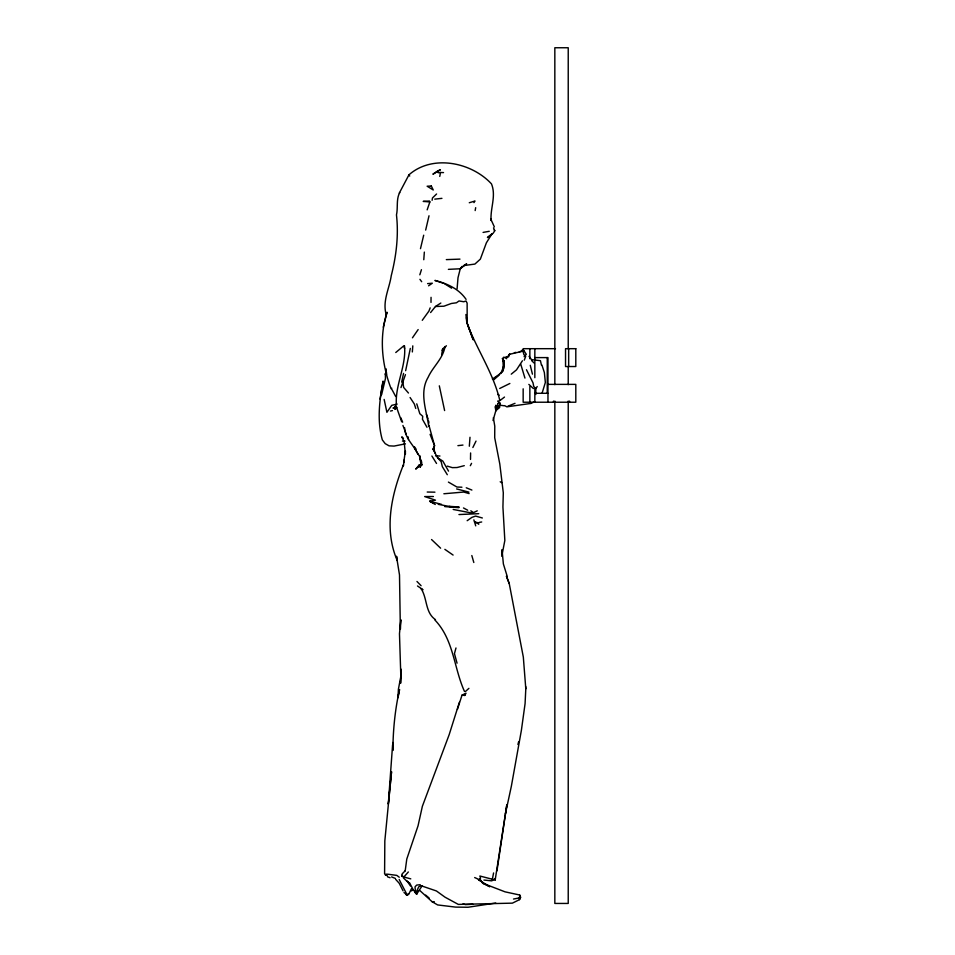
<?xml version="1.0" encoding="UTF-8"?>
<svg xmlns="http://www.w3.org/2000/svg" width="955" height="955" viewBox="0 0 955 955"><rect width="100%" height="100%" fill="white"/><g stroke="black" fill="none" stroke-linecap="round" stroke-linejoin="round"><path stroke-width="1.43" d="M392.899 742.477L392.887 750.427C393.018 730.086 395.048 709.41 399.548 689.546L398.008 697.723L398.402 689.247L400.825 676.427L399.476 633.714L400.837 619.747L400.36 629.19L399.5 574.922L396.48 556.228L397.268 560.585C383.743 529.416 391.383 494.941 403.404 464.87L403.368 465.873L404.263 459.916L403.834 462.399M431.003 302.401L431.051 297.327M404.502 345.794C406.496 365.705 395.322 384.256 396.313 403.762M401.052 669.157L400.587 683.279L400.825 676.427M380.078 399.154L383.062 381.105C379.481 400.432 376.879 420.749 382.346 439.909L385.211 443.657L389.067 445.842L394.057 446.081L405.433 443.836M392.589 744.852L388.303 804.122L391.55 771.7L384.829 840.913L384.59 873.861L387.432 875.938M509.254 583.636L506.46 576.235L509.254 583.636L523.328 657.1L525.799 688.782L525.083 703.584L521.394 730.277L511.367 786.18L505.458 813.612L495.191 879.985L479.84 876.01L480.544 878.063L479.637 879.818L474.671 877.538M383.277 327.183L387.05 312.249C379.004 337.115 381.869 364.965 391.168 388.864L391.837 388.231M495.191 879.985L495.275 878.743L491.753 880.844L483.934 880.068M423.781 259.724L424.342 252.096M469.323 446.224L470.003 437.271M412.333 351.953L412.799 345.865M503.846 364.798L504.145 360.954L502.426 358.579L504.145 357.636L503.392 357.385L505.756 357.409L508.717 355.821L509.719 354.245L521.609 351.5L522.313 350.509L519.126 352.061M501.721 553.697L502.032 549.71L503.369 563.928L507.344 576.772M422.146 885.834L416.81 893.904L416.332 892.03L418.732 886.861L420.988 885.703L436.423 890.967L445.054 897.199L458.328 904.409L512.381 903.144L519.568 899.61L519.699 895.014L505.052 891.839L482.573 883.172L489.748 886.729L478.419 879.639M457.087 288.828L458.006 277.726L460.214 268.952L462.327 266.302L460.155 268.773L448.373 269.358M503.834 365.061L504.025 363.019L502.426 358.579M503.428 369.263L504.025 363.019M503.452 369.036L502.831 358.985M504.145 360.954L503.118 370.576L501.614 372.534M401.649 382.107L403.559 373.393M403.798 462.077L405.386 450.915L405.374 454.198L404.144 441.568L401.78 436.829L403.488 438.357M509.719 354.245L508.896 354.663L508.621 356.848L505.756 357.409M537.211 386.56L535.791 388.673L535.839 394.487M505.458 813.612L506.807 804.886L496.97 870.876M385.868 371.722L386.298 368.976M501.769 556.288L504.837 540.482L502.927 507.033L503.297 492.792L499.799 464.023L494.702 437.736L494.774 426.169L493.365 417.657M420.475 248.67L423.698 235.193M432.102 200.299L432.496 197.936L436.578 193.996M441.652 354.687L442.726 348.503M475.172 210.566L475.674 207.677M492.303 879.555L493.58 872.942M439.766 176.412L440.53 172.509L443.526 172.592M405.195 870.841L406.794 859.023L418.051 825.8L422.373 806.283L449.172 734.67L459.391 702.259M410.316 348.432L405.648 370.683M425.667 230.083L429.01 215.782M400.969 387.599L405.433 374.623M470.612 452.957L470.505 459.427M517.92 744.482L518.661 741.665M421.907 464.691L419.102 465.276L418.851 466.219L422.182 464.846M455.989 647.967L454.449 653.626L457.051 663.176M427.16 209.849L429.869 201.935L429.44 201.016L423.196 201.386L429.869 201.935M495.824 410.769L495.227 407.057L497.686 406.329L499.572 407.26L495.824 410.769L497.042 407.224M493.031 420.498L496.039 409.982L499.572 407.26L495.848 406.245M457.409 709.386L462.029 695.133L465.968 693.199L464.882 695.18M419.579 464.643L415.7 469.108L421.621 464.118M385.187 374.181L386.417 372.223L386.596 374.324M381.63 394.654L385.462 378.514L385.319 373.763M542.058 393.293L545.353 382.478L544.362 372.522L541.939 365.085M419.818 274.813L421.442 269.692M453.183 509.445L472.367 513.145L472.725 512.047L470.803 510.818M402.031 876.415L401.78 874.911M421.644 462.9L420.152 466.935L421.644 462.9L419.543 456.347L414.506 448.146M524.259 360.166L525.692 356.406L523.913 354.603L523.018 351.249L523.698 350.354L526.301 354.317L524.104 356.657M430.168 307.856L428.902 311.127L422.265 320.307M500.874 373.512L503.751 366.075L503.118 370.576L493.592 379.792L498.785 375.303M417.872 467.079L419.102 465.276M479.159 880.247L479.517 879.376L480.484 881.274M447.31 474.719L442.344 466.685L441.174 461.719L437.569 457.72L433.045 449.268L434.561 445.699L428.938 425.262M499.477 405.624L500.265 403.822L498.176 401.148M519.568 899.61L520.594 897.306L519.699 895.014M433.045 449.268L434.561 445.699L430.096 434.37M399.297 193.077L408.955 174.825C432.376 154.221 471.316 162.135 491.479 183.885C496.409 195.882 490.178 208.25 491.073 220.51L490.727 218.934L494.356 226.908M411.39 888.83L409.218 893.307L407.176 894.978L403.989 892.531M472.868 447.513L476.02 441.079M511.247 374.169L516.5 369.86L522.421 360.787M399.751 192.54C396.015 199.237 398.139 207.605 396.468 214.899C398.748 235.312 396.325 255.761 391.275 275.589C389.294 289.007 382.107 301.303 386.333 315.055M470.326 465.694L471.555 463.342M419.89 455.726L420.033 459.2L421.609 461.444M473.978 202.627L474.981 201.004L469.275 202.747M493.508 227.863L494.774 230.704L493.281 233.104L487.42 237.592L492.028 233.772L486.393 242.797L480.353 259.139L474.886 264.081L463.796 265.562L466.649 263.89L460.155 268.773M412.453 337.819L418.147 329.582M430.598 312.548L435.48 306.495L440.828 303.045M385.39 875.138L386.202 874.195L387.849 874.207L396.826 875.389L399.25 877.227M402.067 876.308L403.858 877.024L408.346 871.975M396.456 407.618L394.869 409.397L396.85 407.606M504.586 405.589L506.866 406.842L530.861 403.428L534.919 401.649M446.391 345.758L442.165 350.389L445.042 346.51C442.953 358.865 432.997 366.493 428.115 377.32C419.161 392.505 426.408 410.173 428.7 426.121M420.785 464.285L418.851 466.219L421.501 464.297L420.152 466.935L421.06 464.011L420.033 459.2M402.127 873.885L405.29 870.721M395.764 352.514L403.822 345.794L404.586 348.539M499.931 400.575L504.491 397.065M465.467 691.48L468.905 688.352M409.313 893.593L407.176 894.978L399.178 879.483M467.174 520.702L471.937 517.347L475.602 516.082L482.347 517.98M428.58 285.808L432.317 283.217L427.601 283.611M437.641 170.957L432.901 174.228L440.374 169.775L437.641 170.957L438.19 172.712L440.53 172.509M411.402 890.943L413.288 889.666M492.386 378.992L499.656 374.3M518.637 898.548L520.594 897.306M515.915 352.371L514.351 352.705M499.704 388.482L509.863 383.48M472.367 513.145L477.249 510.83M507.941 406.185L515.008 403.344M508.896 354.663L509.827 354.281M395.501 407.081L392.994 408.048L394.033 408.203L395.704 405.589L396.576 406.221M413.921 890.633L415.234 892.209L418.505 891.015M464.273 465.67L457.051 467.532L452.348 467.64L447.286 466.124M397.173 404.072L391.741 405.338L386.918 412.297L384.149 399.429M390.428 411.056L392.433 410.614M513.504 899.049L519.723 897.819M483.087 232.411L489.247 231.301M479.147 522.433L481.69 521.979M495.764 903.024L468.046 907.25L455.583 907.107L437.629 904.934L432.078 901.699L419.866 890.561M417.347 893.558L415.974 893.749L414.577 891.695M401.888 875.46L402.592 875.365M443.86 493.759L463.748 492.052L469.132 493.592M457.911 445.651L462.972 445.066M420.248 884.7L416.655 885.094L415.031 886.861L415.401 891.361L416.332 892.03M434.764 199.141L441.938 198.353M478.753 513.683L458.949 514.554M497.662 403.404L500.05 403.249M446.319 259.617L459.976 259.127M435.48 306.495L443.908 306.209L451.345 303.487L456.466 302.783L459.021 300.956L463.772 301.744L466.028 300.98L467.126 303.141L467.186 323.59C476.808 349.315 493.401 373.25 499.692 399.966M495.275 406.723L499.37 406.663L497.579 404.478M432.078 901.699L434.286 901.675M402.449 441.103L405.027 441.091M433.391 496.528L424.665 496.564L435.48 500.169L429.666 501.244L435.277 504.479M555.476 348.682L523.161 348.682L523.161 351.655M534.836 357.6L547.967 357.6L547.967 402.222M547.967 384.376L575.805 384.376L575.805 402.222L523.161 402.222L523.161 388.828M534.836 393.293L547.967 393.293M427.219 492.04L434.931 492.171M523.698 350.354L521.919 350.318L523.006 350.616M435.516 455.857L439.945 456.024M461.922 487.217L456.92 487.026L448.408 482.084M449.172 506.329L459.092 507.01L453.804 507.296L438.214 504.336M444.755 506.592L458.889 507.666M406.018 894.668L407.916 894.835L406.102 894.489M462.029 695.133L464.906 695.491M499.584 405.171L503.977 405.732M472.928 904.29L465.372 904.6L463.056 903.8M456.633 488.936L468.917 492.1M416.81 893.904L415.234 892.209M495.621 405.326L499.847 406.281L497.054 405.517L499.37 406.663M403.858 877.024L410.781 878.863M441.508 504.359L429.666 501.244L434.024 503.309M531.338 402.891L529.977 402.449L530.861 403.428M442.905 283.098L434.907 280.436C446.821 283.337 459.021 288.923 466.076 299.381M387.503 876.797L390.094 877.74M391.622 876.941L395.286 878.373M466.255 487.778L471.889 490.07M497.853 394.439L499.202 395.131M437.569 457.72L442.857 461.11L448.54 471.125M463.485 507.953L467.675 510.209M500.205 481.774L501.673 482.645M505.84 358.173L506.723 358.71M444.242 283.54L451.608 288.171M417.502 585.976L423.053 589.76M444.863 549.352L453.1 555.058M422.373 589.533L421.06 588.614C427.494 598.367 425.023 612.597 435.468 619.64M425.655 895.11L429.141 898.022M528.831 384.388L533.439 388.566M403.368 877.86L409.42 883.638L407.272 881.143L410.399 885.942M431.553 539.527L440.613 548.182M531.577 360.524L534.048 362.995M416.965 581.464L421.095 585.713M395.609 879.304L399.202 883.256L403.046 890.836M535.791 388.673L533.726 386.393L533.009 382.836L526.468 369.74M408.454 393.03L403.69 387.479L402.831 382.072M494.165 229.988L494.774 230.704M497.973 401.005L500.265 403.822M529.034 356.37L531.565 359.641L540.435 360.68L541.437 365.108M419.925 279.338L421.692 281.713M414.41 446.749L416.07 449.113M434.835 619.926C453.84 639.766 453.78 667.832 464.512 691.492M479.804 878.875L482.49 882.874M410.077 397.519L414.303 403.941L415.771 408.442M408.955 174.825L409.719 176.054M431.887 456.001L436.531 463.462M426.981 427.267L422.456 419.281L422.719 416.273L419.818 413.718L416.762 403.846M417.836 454.162C413.861 444.899 404.908 438.596 404.622 427.697M392.016 389.64L395.704 396.528M409.504 882.707L413.264 889.857M402.938 425.464L406.221 434.119M400.706 417.586L402.64 422.17M401.685 421.776L396.6 407.439M467.687 324.939L473.202 339.825L466.697 321.716L465.909 314.505M524.94 378.085L520.738 364.189M426.419 414.351L428.103 418.982M475.733 525.859L473.871 519.854M471.818 555.535L473.811 562.495M530.252 365.288L532.448 374.145M434.967 453.052L433.737 447.752L434.298 451.023M407.881 436.614L408.549 439.527M439.312 385.832L444.612 410.566M466.446 317.669L467.186 323.59M428.664 421.036L428.902 423.137M525.68 686.478L525.799 688.782M569.562 401.1L569.562 402.222M568.667 348.682L568.667 366.529M568.225 348.885L568.225 47.75L554.831 47.75L554.831 384.662M568.225 366.768L568.225 384.662M568.225 401.052L568.225 903.442L554.831 903.442L554.831 401.052M553.494 401.1L553.494 402.222M547.251 357.6L547.251 393.293M534.836 348.682L534.836 377.679M534.836 388.828L534.836 402.222M529.858 348.682L529.858 358.722M529.858 386.608L529.858 402.222M431.302 186.01L427.136 186.225L433.26 189.985L431.302 186.01M575.805 348.682L565.539 348.682L565.539 366.529L575.805 366.529L575.805 348.682M477.691 522.683L474.504 521.908L478.849 524.068L477.691 522.683"/></g></svg>
